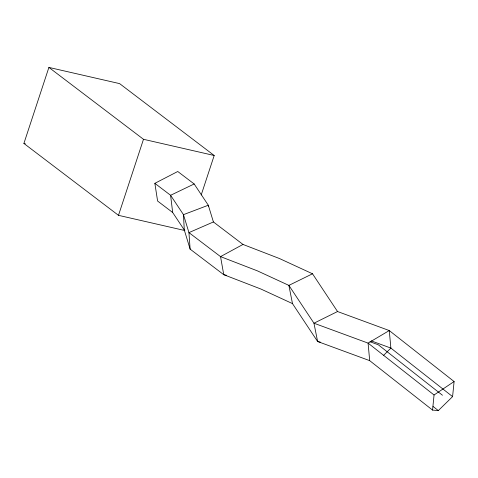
<?xml version="1.0" encoding="UTF-8"?>
<svg xmlns="http://www.w3.org/2000/svg" width="478" height="478" viewBox="0 0 478 478"><rect width="100%" height="100%" fill="white"/><g stroke="black" fill="none" stroke-linecap="round" stroke-linejoin="round"><path stroke-width="0.72" d="M432.548 410.082L434.054 394.995L454.1 381.534L389.271 330.555L337.54 311.531L312.516 273.786L279.451 258.526L242.991 244.443L213.409 221.959L208.306 205.229L194.17 183.97L177.756 171.494L154.854 183.331L157.603 201.041L172.672 212.495L184.281 229.96L190.13 249.14L223.74 274.677L260.976 289.065L292.482 303.602L317.607 341.495L369.691 360.651L432.548 410.082L438.308 410.584L452.588 396.62L454.1 381.534M184.867 230.539L118.49 215.333L23.9 143.448L48.899 67.416L119.602 83.614L214.192 155.499L201.226 194.922M118.49 215.333L143.49 139.295L48.899 67.416M383.571 355.405L390.885 348.092L389.271 330.555L368.084 343.114L313.956 323.206L288.885 285.39L257.391 270.859L220.543 256.62L188.947 232.613L183.468 214.658L170.598 195.293L154.854 183.331M242.991 244.443L220.543 256.62L223.74 274.677L226.638 275.34M337.54 311.531L313.956 323.206L317.607 341.495L320.427 342.176M312.516 273.786L288.885 285.39L292.482 303.602M194.17 183.97L170.598 195.293L172.672 212.495M213.409 221.959L188.947 232.613L190.13 249.14M143.49 139.295L214.192 155.499M23.9 143.448L25.34 143.782M371.286 340.886L390.885 348.092L452.588 396.62M369.972 341.728L378.319 344.799L442.467 395.246M434.054 394.995L368.084 343.114L369.691 360.651M433.032 406.437L438.308 410.584M208.378 206.687L208.306 205.229L183.468 214.658L184.281 229.96"/></g></svg>
